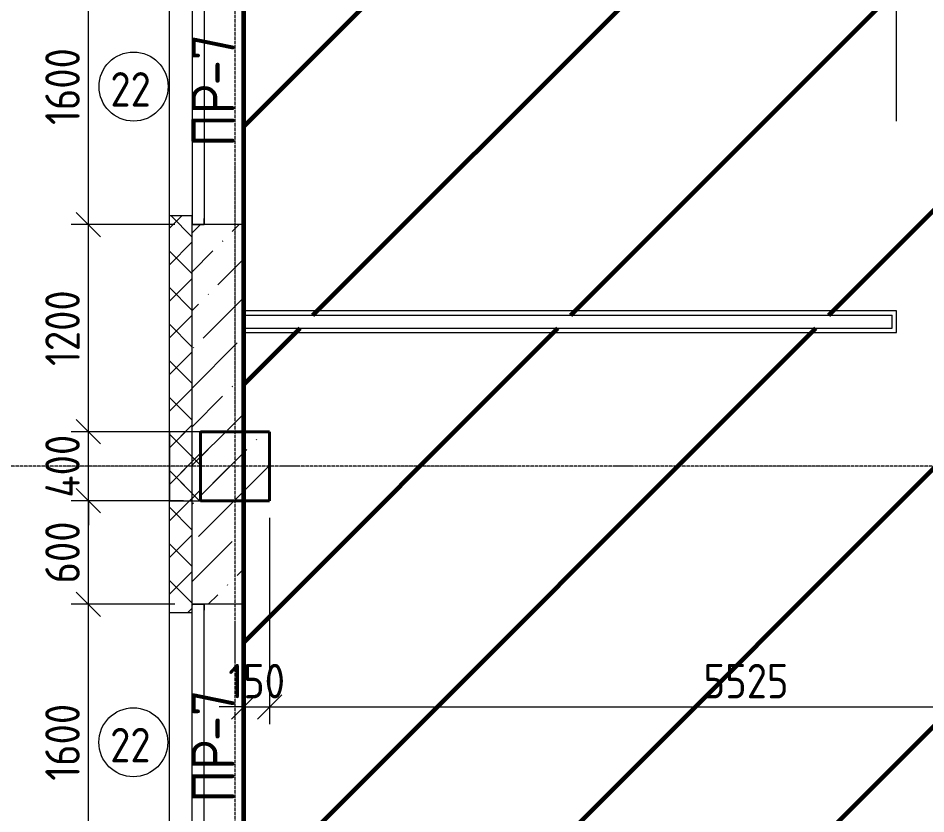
# Model space of a CAD drawing. Header units: millimetres. Extents: x -56773 to 323062, y -262288 to 76460.
# Drawn here: x -20848 to -15586, y -153607 to -148996 of the extents above; entities that cross this region are included whole.
import ezdxf

# ---------------------------------------------------------------- set-up
doc = ezdxf.new("R2010")
doc.units = ezdxf.units.MM
doc.linetypes.add('ADSK_Линия сетки', pattern=[25, 20, -2.5, 0, -2.5])
for name, color, linetype, lineweight in [('1.1)Стяжка керамзит  2 этаж', 5, 'Continuous', 60), ('3.1 Штукатурка внешн стен', 5, 'Continuous', 60), ('_ Окна', 7, 'Continuous', 18), ('Марки', 7, 'Continuous', 20), ('Марки окон', 7, 'Continuous', 20), ('Несущие колонны', 7, 'Continuous', 18), ('Окна', 7, 'Continuous', 9), ('Оси', 7, 'Continuous', 9), ('Размеры', 7, 'Continuous', 9), ('Стены внутренние', 7, 'Continuous', 18), ('Стены наружные', 7, 'Continuous', 18), ('Стены штриховка', 7, 'Continuous', 9)]:
    doc.layers.add(name, color=color, linetype=linetype, lineweight=lineweight)
doc.styles.add('GOST Common_2', font='', dxfattribs={"width": 0.9, "height": 250})
doc.styles.add('GOST Common_3', font='', dxfattribs={"width": 0.9, "height": 200})
doc.styles.get('GOST Common_2').set_extended_font_data('GOST Common')
doc.styles.get('GOST Common_3').set_extended_font_data('GOST Common')
doc.dimstyles.new('ADSK_Основной_2_0_1', dxfattribs={"dimscale": 304.8, "dimtxt": 201.142999, "dimasz": 0.463911, "dimexe": 0.328084, "dimexo": 0.328084, "dimgap": 0.164042, "dimtad": 1, "dimdec": 3, "dimrnd": 0.001, "dimdsep": 46, "dimtxsty": 'GOST Common_3', "dimblk1": 'OBLIQUE', "dimblk2": 'OBLIQUE', "dimsah": 1, "dimcen": 0.09, "dimdle": 0.328084, "dimazin": 2, "dimtfac": 1, "dimtdec": 4, "dimtix": 1, "dimtmove": 1, "dimatfit": 3, "dimfxl": 1, "dimtvp": 1, "dimtolj": 1, "dimtzin": 0, "dimlwd": 20, "dimlwe": 20, "dimarcsym": 2})
doc.dimstyles.new('ADSK_Основной_2_0_2', dxfattribs={"dimscale": 304.8, "dimtxt": 201.142999, "dimasz": 0.463911, "dimexe": 0.328084, "dimexo": 0.328084, "dimgap": 0.164042, "dimtad": 1, "dimdec": 3, "dimrnd": 0.001, "dimdsep": 46, "dimtxsty": 'GOST Common_3', "dimblk1": 'OBLIQUE', "dimblk2": 'OBLIQUE', "dimsah": 1, "dimcen": 0.09, "dimdle": 0.328084, "dimazin": 2, "dimtfac": 1, "dimtdec": 4, "dimtix": 1, "dimtmove": 0, "dimatfit": 3, "dimfxl": 1, "dimtvp": 1, "dimtolj": 1, "dimtzin": 0, "dimlwd": 20, "dimlwe": 20, "dimarcsym": 2})
pattern_1 = [(45, (9.36, -150597.75), (-106.066, 106.066), []), (135, (9.36, -150597.75), (-106.066, -106.066), [])]

# ---------------------------------------------------------------- blocks, each defined once
blk = doc.blocks.new('ADSK_КолоннаЖБ_Прямоугольная - 400x400 мм-1807142-Кладочный план 3-го этажа')
at = {"layer": 'Несущие колонны', "lineweight": 40}
for p, q in [((-200, 200), (200, 200)), ((-200, -200), (-200, 200)), ((200, 200), (200, -200)), ((200, -200), (-200, -200))]:
    blk.add_line(p, q, dxfattribs=at)
blk = doc.blocks.new('ОКНО L03 _2СТ_RS - ОК-5_1600х2000h-3556615-Кладочный план 3-го этажа')
at = {"layer": '_ Окна'}
for p, q in [((-838.1, 149), (761.9, 149)), ((-838.1, 149), (-838.1, 79)), ((-838.1, 149), (-833.1, 149)), ((-818.1, 149), (-38.1, 149)), ((-38.1, 149), (741.9, 149)), ((761.9, 149), (756.9, 149)), ((761.9, 149), (761.9, 79)), ((-838.1, 79), (761.9, 79)), ((-838.1, 79), (-803.1, 79)), ((-818.1, 79), (-38.1, 79)), ((-38.1, 79), (741.9, 79)), ((761.9, 79), (726.9, 79))]:
    blk.add_line(p, q, dxfattribs=at)
at = {"layer": 'Окна'}
blk.add_line((-888.1, -150), (811.9, -150), dxfattribs=at)
blk = doc.blocks.new('ОКНО L03 _2СТ_RS - ОК-5_1600х2000h-3556607-Кладочный план 3-го этажа')
at = {"layer": '_ Окна'}
for p, q in [((-838.1, -79), (761.9, -79)), ((-838.1, -149), (-838.1, -79)), ((-838.1, -79), (-803.1, -79)), ((-818.1, -79), (-38.1, -79)), ((-38.1, -79), (741.9, -79)), ((761.9, -79), (726.9, -79)), ((761.9, -149), (761.9, -79)), ((-838.1, -149), (761.9, -149)), ((-838.1, -149), (-833.1, -149)), ((-818.1, -149), (-38.1, -149)), ((-38.1, -149), (741.9, -149)), ((761.9, -149), (756.9, -149))]:
    blk.add_line(p, q, dxfattribs=at)
at = {"layer": 'Окна'}
blk.add_line((-888.1, 150), (811.9, 150), dxfattribs=at)
blk = doc.blocks.new('_Oblique')
at = {"color": 0, "linetype": 'ByBlock', "lineweight": -2}
blk.add_line((-0.5, -0.5), (0.5, 0.5), dxfattribs=at)
blk = doc.blocks.new('*D5127')
at = {"layer": 'Defpoints', "color": 0, "transparency": 16777216}
for p in [(-20441.2, -152392.8), (-19839.6, -152392.8), (-19839.6, -153992.8)]:
    blk.add_point(p, dxfattribs=at)
at = {"layer": 'Размеры', "color": 0, "lineweight": 20, "transparency": 16777216}
for p, q in [((-20441.2, -154092.8), (-20441.2, -152292.8)), ((-19939.6, -152392.8), (-20541.2, -152392.8)), ((-19939.6, -153992.8), (-20541.2, -153992.8))]:
    blk.add_line(p, q, dxfattribs=at)
at = {"layer": 'Размеры', "color": 0, "lineweight": 20, "transparency": 16777216, "xscale": 141.4, "yscale": 141.4, "zscale": 141.4}
for p, rotation in [((-20441.2, -152392.8), 90), ((-20441.2, -153992.8), 270)]:
    blk.add_blockref('_Oblique', p, dxfattribs=dict(at, rotation=rotation))
at = {"layer": 'Размеры', "color": 0, "lineweight": 9, "transparency": 16777216, "insert": (-20591.2, -153192.8), "char_height": 200, "width": 560.473, "attachment_point": 5, "rotation": 90, "style": 'GOST Common_3'}
blk.add_mtext('\\A1;1600', dxfattribs=at)
blk = doc.blocks.new('*D5128')
at = {"layer": 'Defpoints', "color": 0, "transparency": 16777216}
for p in [(-20441.2, -151792.8), (-19790.6, -151792.8), (-19839.6, -152392.8)]:
    blk.add_point(p, dxfattribs=at)
at = {"layer": 'Размеры', "color": 0, "lineweight": 20, "transparency": 16777216}
for p, q in [((-20441.2, -152492.8), (-20441.2, -151692.8)), ((-19890.6, -151792.8), (-20541.2, -151792.8)), ((-19939.6, -152392.8), (-20541.2, -152392.8))]:
    blk.add_line(p, q, dxfattribs=at)
at = {"layer": 'Размеры', "color": 0, "lineweight": 20, "transparency": 16777216, "xscale": 141.4, "yscale": 141.4, "zscale": 141.4}
for p, rotation in [((-20441.2, -151792.8), 90), ((-20441.2, -152392.8), 270)]:
    blk.add_blockref('_Oblique', p, dxfattribs=dict(at, rotation=rotation))
at = {"layer": 'Размеры', "color": 0, "lineweight": 9, "transparency": 16777216, "insert": (-20591.2, -152092.8), "char_height": 200, "width": 454.106, "attachment_point": 5, "rotation": 90, "style": 'GOST Common_3'}
blk.add_mtext('\\A1;600', dxfattribs=at)
blk = doc.blocks.new('*D5129')
at = {"layer": 'Defpoints', "color": 0, "transparency": 16777216}
for p in [(-20441.2, -151392.8), (-19790.6, -151392.8), (-19790.6, -151792.8)]:
    blk.add_point(p, dxfattribs=at)
at = {"layer": 'Размеры', "color": 0, "lineweight": 20, "transparency": 16777216}
for p, q in [((-20441.2, -151392.8), (-20441.2, -151251.4)), ((-19890.6, -151392.8), (-20541.2, -151392.8)), ((-20441.2, -151792.8), (-20441.2, -151392.8)), ((-19890.6, -151792.8), (-20541.2, -151792.8)), ((-20441.2, -151792.8), (-20441.2, -151934.2))]:
    blk.add_line(p, q, dxfattribs=at)
at = {"layer": 'Размеры', "color": 0, "lineweight": 20, "transparency": 16777216, "xscale": 141.4, "yscale": 141.4, "zscale": 141.4}
for p, rotation in [((-20441.2, -151392.8), 270), ((-20441.2, -151792.8), 90)]:
    blk.add_blockref('_Oblique', p, dxfattribs=dict(at, rotation=rotation))
at = {"layer": 'Размеры', "color": 0, "lineweight": 9, "transparency": 16777216, "insert": (-20591.2, -151592.8), "char_height": 200, "width": 474.561, "attachment_point": 5, "rotation": 90, "style": 'GOST Common_3'}
blk.add_mtext('\\A1;400', dxfattribs=at)
blk = doc.blocks.new('*D5130')
at = {"layer": 'Defpoints', "color": 0, "transparency": 16777216}
for p in [(-20441.2, -150192.8), (-19839.6, -150192.8), (-19790.6, -151392.8)]:
    blk.add_point(p, dxfattribs=at)
at = {"layer": 'Размеры', "color": 0, "lineweight": 20, "transparency": 16777216}
for p, q in [((-20441.2, -151492.8), (-20441.2, -150092.8)), ((-19939.6, -150192.8), (-20541.2, -150192.8)), ((-19890.6, -151392.8), (-20541.2, -151392.8))]:
    blk.add_line(p, q, dxfattribs=at)
at = {"layer": 'Размеры', "color": 0, "lineweight": 20, "transparency": 16777216, "xscale": 141.4, "yscale": 141.4, "zscale": 141.4}
for p, rotation in [((-20441.2, -150192.8), 90), ((-20441.2, -151392.8), 270)]:
    blk.add_blockref('_Oblique', p, dxfattribs=dict(at, rotation=rotation))
at = {"layer": 'Размеры', "color": 0, "lineweight": 9, "transparency": 16777216, "insert": (-20591.2, -150792.8), "char_height": 200, "width": 560.473, "attachment_point": 5, "rotation": 90, "style": 'GOST Common_3'}
blk.add_mtext('\\A1;1200', dxfattribs=at)
blk = doc.blocks.new('*D5131')
at = {"layer": 'Defpoints', "color": 0, "transparency": 16777216}
for p in [(-20441.2, -148592.8), (-19839.6, -148592.8), (-19839.6, -150192.8)]:
    blk.add_point(p, dxfattribs=at)
at = {"layer": 'Размеры', "color": 0, "lineweight": 20, "transparency": 16777216}
for p, q in [((-20441.2, -150292.8), (-20441.2, -148492.8)), ((-19939.6, -148592.8), (-20541.2, -148592.8)), ((-19939.6, -150192.8), (-20541.2, -150192.8))]:
    blk.add_line(p, q, dxfattribs=at)
at = {"layer": 'Размеры', "color": 0, "lineweight": 20, "transparency": 16777216, "xscale": 141.4, "yscale": 141.4, "zscale": 141.4}
for p, rotation in [((-20441.2, -148592.8), 90), ((-20441.2, -150192.8), 270)]:
    blk.add_blockref('_Oblique', p, dxfattribs=dict(at, rotation=rotation))
at = {"layer": 'Размеры', "color": 0, "lineweight": 9, "transparency": 16777216, "insert": (-20591.2, -149392.8), "char_height": 200, "width": 560.473, "attachment_point": 5, "rotation": 90, "style": 'GOST Common_3'}
blk.add_mtext('\\A1;1600', dxfattribs=at)
blk = doc.blocks.new('*D5618')
at = {"layer": 'Defpoints', "color": 0, "transparency": 16777216}
for p in [(-19540.6, -148625.8), (-15755.6, -148725.8), (-15755.6, -149692.8)]:
    blk.add_point(p, dxfattribs=at)
at = {"layer": 'Размеры', "color": 0, "lineweight": 20, "transparency": 16777216}
for p, q in [((-15755.6, -149592.8), (-15755.6, -148625.8)), ((-19640.6, -148725.8), (-15655.6, -148725.8)), ((-19540.6, -148725.8), (-19540.6, -148825.8))]:
    blk.add_line(p, q, dxfattribs=at)
at = {"layer": 'Размеры', "color": 0, "lineweight": 20, "transparency": 16777216, "xscale": 141.4, "yscale": 141.4, "zscale": 141.4, "rotation": 180}
blk.add_blockref('_Oblique', (-19540.6, -148725.8), dxfattribs=at)
at = {"layer": 'Размеры', "color": 0, "lineweight": 20, "transparency": 16777216, "xscale": 141.4, "yscale": 141.4, "zscale": 141.4}
blk.add_blockref('_Oblique', (-15755.6, -148725.8), dxfattribs=at)
at = {"layer": 'Размеры', "color": 0, "lineweight": 9, "transparency": 16777216, "insert": (-17648.1, -148575.8), "char_height": 200, "width": 605.475, "attachment_point": 5, "style": 'GOST Common_3'}
blk.add_mtext('\\A1;3785', dxfattribs=at)
blk = doc.blocks.new('*D5619')
at = {"layer": 'Defpoints', "color": 0, "transparency": 16777216}
for p in [(-14755.6, -148725.8), (-15755.6, -149692.8), (-14755.6, -149692.8)]:
    blk.add_point(p, dxfattribs=at)
at = {"layer": 'Размеры', "color": 0, "lineweight": 20, "transparency": 16777216}
for p, q in [((-15755.6, -149592.8), (-15755.6, -148625.8)), ((-14755.6, -149592.8), (-14755.6, -148625.8)), ((-15855.6, -148725.8), (-14655.6, -148725.8))]:
    blk.add_line(p, q, dxfattribs=at)
at = {"layer": 'Размеры', "color": 0, "lineweight": 20, "transparency": 16777216, "xscale": 141.4, "yscale": 141.4, "zscale": 141.4, "rotation": 180}
blk.add_blockref('_Oblique', (-15755.6, -148725.8), dxfattribs=at)
at = {"layer": 'Размеры', "color": 0, "lineweight": 20, "transparency": 16777216, "xscale": 141.4, "yscale": 141.4, "zscale": 141.4}
blk.add_blockref('_Oblique', (-14755.6, -148725.8), dxfattribs=at)
at = {"layer": 'Размеры', "color": 0, "lineweight": 9, "transparency": 16777216, "insert": (-15255.6, -148575.8), "char_height": 200, "width": 560.473, "attachment_point": 5, "style": 'GOST Common_3'}
blk.add_mtext('\\A1;1000', dxfattribs=at)
blk = doc.blocks.new('*D5622')
at = {"layer": 'Defpoints', "color": 0, "transparency": 16777216}
for p in [(-19390.6, -151792.8), (-19540.6, -152888.3), (-19390.6, -152988.2)]:
    blk.add_point(p, dxfattribs=at)
at = {"layer": 'Размеры', "color": 0, "lineweight": 20, "transparency": 16777216}
for p, q in [((-19390.6, -151892.8), (-19390.6, -153088.2)), ((-19540.6, -152988.2), (-19682, -152988.2)), ((-19540.6, -152988.2), (-19390.6, -152988.2)), ((-19540.6, -152988.3), (-19540.6, -153088.2)), ((-19390.6, -152988.2), (-19249.2, -152988.2))]:
    blk.add_line(p, q, dxfattribs=at)
at = {"layer": 'Размеры', "color": 0, "lineweight": 20, "transparency": 16777216, "xscale": 141.4, "yscale": 141.4, "zscale": 141.4}
blk.add_blockref('_Oblique', (-19540.6, -152988.2), dxfattribs=at)
at = {"layer": 'Размеры', "color": 0, "lineweight": 20, "transparency": 16777216, "xscale": 141.4, "yscale": 141.4, "zscale": 141.4, "rotation": 180}
blk.add_blockref('_Oblique', (-19390.6, -152988.2), dxfattribs=at)
at = {"layer": 'Размеры', "color": 0, "lineweight": 9, "transparency": 16777216, "insert": (-19465.6, -152838.2), "char_height": 200, "width": 409.104, "attachment_point": 5, "style": 'GOST Common_3'}
blk.add_mtext('\\A1;150', dxfattribs=at)
blk = doc.blocks.new('*D5623')
at = {"layer": 'Defpoints', "color": 0, "transparency": 16777216}
for p in [(-19390.6, -151792.8), (-13865.6, -152567.8), (-13865.6, -152988.2)]:
    blk.add_point(p, dxfattribs=at)
at = {"layer": 'Размеры', "color": 0, "lineweight": 20, "transparency": 16777216}
for p, q in [((-19390.6, -151892.8), (-19390.6, -153088.2)), ((-13865.6, -152667.8), (-13865.6, -153088.2)), ((-19490.6, -152988.2), (-13765.6, -152988.2))]:
    blk.add_line(p, q, dxfattribs=at)
at = {"layer": 'Размеры', "color": 0, "lineweight": 20, "transparency": 16777216, "xscale": 141.4, "yscale": 141.4, "zscale": 141.4, "rotation": 180}
blk.add_blockref('_Oblique', (-19390.6, -152988.2), dxfattribs=at)
at = {"layer": 'Размеры', "color": 0, "lineweight": 20, "transparency": 16777216, "xscale": 141.4, "yscale": 141.4, "zscale": 141.4}
blk.add_blockref('_Oblique', (-13865.6, -152988.2), dxfattribs=at)
at = {"layer": 'Размеры', "color": 0, "lineweight": 9, "transparency": 16777216, "insert": (-16628.1, -152838.2), "char_height": 200, "width": 605.475, "attachment_point": 5, "style": 'GOST Common_3'}
blk.add_mtext('\\A1;5525', dxfattribs=at)
blk = doc.blocks.new('М_окна1 - Маркировка типоразмера-1510237-Кладочный план 3-го этажа')
at = {"layer": 'Марки окон'}
blk.add_circle((0, 0), 2, dxfattribs=at)

msp = doc.modelspace()

# ---------------------------------------------------------------- hatches: boundary and pattern name
at = {"layer": '1.1)Стяжка керамзит  2 этаж', "transparency": 33554687}
h = msp.add_hatch(dxfattribs=at)
h.set_pattern_fill('ANSI31', color=5, scale=333)
h.paths.add_polyline_path([(-11060.9949, -147720.3127), (-13015.6385, -147720.3127), (-13015.6385, -148492.7816), (-13140.6385, -148492.7816), (-13140.6385, -148367.7816), (-13865.6385, -148367.7816), (-13865.6385, -147720.3127), (-19540.6385, -147720.3127), (-19540.6385, -148592.7816), (-19540.6385, -150192.7816), (-19540.6385, -150717.7816), (-15755.6385, -150717.7816), (-15755.6385, -150792.7816), (-19540.6385, -150792.7816), (-19540.6385, -150817.7816), (-19540.6385, -151392.7816), (-19390.6385, -151392.7816), (-19390.6385, -151792.7816), (-19540.6385, -151792.7816), (-19540.6385, -152392.7816), (-19540.6385, -153992.7816), (-19540.6385, -154217.7816), (-15690.6385, -154217.7816), (-15690.6385, -154342.7816), (-19540.6385, -154342.7816), (-19540.6385, -157392.7816), (-19390.6385, -157392.7816), (-19390.6385, -157542.7816), (-18790.6385, -157542.7816), (-17190.6385, -157542.7816), (-15990.6385, -157542.7816), (-14390.6385, -157542.7816), (-13865.6385, -157542.7816), (-13865.6385, -156292.7816), (-13140.6385, -156292.7816), (-13140.6385, -156167.7816), (-13015.6385, -156167.7816), (-13015.6385, -157542.7816), (-12190.6385, -157542.7816), (-11060.9949, -157542.7816)])
h.paths.add_polyline_path([(-13865.6385, -152567.7816), (-13865.6385, -150817.7816), (-14755.6385, -150817.7816), (-14755.6385, -150692.7816), (-13865.6385, -150692.7816), (-13865.6385, -149817.7816), (-13140.6385, -149817.7816), (-13140.6385, -149692.7816), (-13015.6385, -149692.7816), (-13015.6385, -152692.7816), (-13140.6385, -152692.7816), (-13140.6385, -152567.7816)], flags=16)
h.paths.add_polyline_path([(-14730.6385, -150717.7816), (-13840.6385, -150717.7816), (-13840.6385, -150692.7816), (-13865.6385, -150692.7816)], flags=0)
h.paths.add_polyline_path([(-13115.6385, -152667.7816), (-13115.6385, -152542.7816), (-13140.6385, -152542.7816), (-13140.6385, -152567.7816)], flags=0)
h.paths.add_polyline_path([(-13790.6385, -152492.7816), (-13790.6385, -150867.7816), (-13790.6385, -150842.7816), (-13140.6385, -150842.7816), (-13140.6385, -152492.7816)], flags=0)
h.paths.add_polyline_path([(-13390.6385, -151792.7816), (-13790.6385, -151792.7816), (-13790.6385, -151392.7816), (-13390.6385, -151392.7816)], flags=0)
h.paths.add_polyline_path([(-14690.6385, -154217.7816), (-13865.6385, -154217.7816), (-13865.6385, -154017.7816), (-13140.6385, -154017.7816), (-13140.6385, -153892.7816), (-13015.6385, -153892.7816), (-13015.6385, -154967.7816), (-13140.6385, -154967.7816), (-13140.6385, -154842.7816), (-13865.6385, -154842.7816), (-13865.6385, -154342.7816), (-14690.6385, -154342.7816)], flags=16)
h.paths.add_polyline_path([(-14665.6385, -154242.7816), (-13840.6385, -154242.7816), (-13840.6385, -154217.7816), (-13865.6385, -154217.7816)], flags=0)
h.paths.add_polyline_path([(-14730.6385, -150792.7816), (-13840.6385, -150792.7816), (-13840.6385, -150817.7816), (-13865.6385, -150817.7816)], flags=0)
h.paths.add_polyline_path([(-13115.6385, -154942.7816), (-13115.6385, -154817.7816), (-13140.6385, -154817.7816), (-13140.6385, -154842.7816)], flags=0)
h.paths.add_polyline_path([(-13790.6385, -154092.7816), (-13140.6385, -154092.7816), (-13140.6385, -154767.7816), (-13790.6385, -154767.7816)], flags=0)
h.paths.add_polyline_path([(-13790.6385, -150792.7816), (-13790.6385, -149892.7816), (-13140.6385, -149892.7816), (-13140.6385, -150792.7816)], flags=0)
at = {"layer": 'Несущие колонны', "lineweight": 9}
h = msp.add_hatch(dxfattribs=at)
h.set_pattern_fill('FP_1', color=256, style=0, pattern_type=2)
h.set_pattern_definition([(45, (9.36, -150597.75), (-224.5064, 224.5064), []), (45, (233.87, -150597.75), (-224.5064, 224.5064), [396.875, -79.375, 3.353, -76.022])])
h.paths.add_polyline_path([(-19790.6385, -151792.7816), (-19390.6385, -151792.7816), (-19390.6385, -151392.7816), (-19790.6385, -151392.7816), (-19790.6385, -151775.6879)])
at = {"layer": 'Стены внутренние', "lineweight": 9}
h = msp.add_hatch(dxfattribs=at)
h.set_pattern_fill('FP_2', color=256, style=0, pattern_type=2)
h.set_pattern_definition([(45, (9.36, -150597.75), (84.1895, 308.696), [396.875, -79.375, 3.353, -76.022])])
h.paths.add_polyline_path([(-19790.6385, -157392.7816), (-19540.6385, -157392.7816), (-19540.6385, -153992.7816), (-19839.6385, -153992.7816), (-19840.6385, -157392.7816)])
h.paths.add_polyline_path([(-19840.6385, -152442.7816), (-19839.6385, -152442.7816), (-19839.6385, -152392.7816), (-19540.6385, -152392.7816), (-19540.6385, -150192.7816), (-19839.6385, -150192.7816), (-19840.6385, -151775.6879)])
h.paths.add_polyline_path([(-19839.6385, -148642.7816), (-19839.6385, -148592.7816), (-19540.6385, -148592.7816), (-19540.6385, -146392.7816), (-19839.6385, -146392.7816), (-19840.6385, -148642.7816)])
h.paths.add_polyline_path([(-19839.6385, -144842.7816), (-19839.6385, -144792.7816), (-19540.6385, -144792.7816), (-19540.6385, -143592.7816), (-19839.6385, -143592.7816), (-19840.6385, -144842.7816)])
h.paths.add_polyline_path([(-19840.6385, -142042.7816), (-19839.6385, -142042.7816), (-19839.6385, -141992.7816), (-19540.6385, -141992.7816), (-19540.6385, -139592.7816), (-19840.6385, -139592.7816), (-19840.6385, -140879.5231)])
at = {"layer": 'Стены наружные', "lineweight": 9}
h = msp.add_hatch(dxfattribs=at)
h.set_pattern_fill('FP_4', color=256, style=0, pattern_type=2)
h.set_pattern_definition(pattern_1)
h.paths.add_polyline_path([(-19840.6385, -157792.7816), (-19840.6385, -153942.7816), (-19970.6385, -153942.7816), (-19970.6385, -157792.7816)])
h.paths.add_polyline_path([(-19970.6385, -152442.7816), (-19840.6385, -152442.7816), (-19840.6385, -150142.7816), (-19970.6385, -150142.7816), (-19970.6385, -151775.6879)])
h.paths.add_polyline_path([(-19970.6385, -148642.7816), (-19840.6385, -148642.7816), (-19840.6385, -146342.7816), (-19970.6385, -146342.7816)])
h.paths.add_polyline_path([(-19970.6385, -144842.7816), (-19840.6385, -144842.7816), (-19840.6385, -143542.7816), (-19970.6385, -143542.7816), (-19970.6385, -143603.5643)])
h.paths.add_polyline_path([(-19970.6385, -142042.7816), (-19840.6385, -142042.7816), (-19840.6385, -139772.7816), (-19970.6385, -139772.7816), (-19970.6385, -140879.5231)])
h = msp.add_hatch(dxfattribs=at)
h.set_pattern_fill('FP_4', color=256, style=0, pattern_type=2)
h.set_pattern_definition(pattern_1)
h.paths.add_polyline_path([(-19970.6385, -151792.7816), (-19790.6385, -151792.7816), (-19790.6385, -151392.7816), (-19970.6385, -151392.7816), (-19970.6385, -151775.6879)])

# ---------------------------------------------------------------- linework, layer by layer
at = {"layer": '3.1 Штукатурка внешн стен'}
msp.add_lwpolyline([(-19390.6385, -157542.7816), (-19540.6385, -157542.7816), (-19540.6385, -139867.7816)], dxfattribs=at)
at = {"layer": 'Несущие колонны', "lineweight": 9}
for p, q in [((-19390.6385, -151392.7816), (-19790.6385, -151392.7816)), ((-19790.6385, -151392.7816), (-19790.6385, -151792.7816)), ((-19390.6385, -151792.7816), (-19390.6385, -151392.7816)), ((-19790.6385, -151792.7816), (-19390.6385, -151792.7816))]:
    msp.add_line(p, q, dxfattribs=at)
at = {"layer": 'Оси', "linetype": 'ADSK_Линия сетки', "lineweight": 5}
for p, q in [((-19590.6385, -161571.6329), (-19590.6385, -126096.8365)), ((62587.9153, -151592.7816), (-25230.7352, -151592.7816))]:
    msp.add_line(p, q, dxfattribs=at)
at = {"layer": 'Стены внутренние', "lineweight": 5}
for p, q in [((-19540.6385, -148592.7816), (-19540.6385, -150192.7816)), ((-19840.6385, -150142.7816), (-19839.6385, -150142.7816)), ((-19839.6385, -150192.7816), (-19839.6385, -150142.7816)), ((-19540.6385, -150192.7816), (-19839.6385, -150192.7816)), ((-19540.6385, -150192.7816), (-19540.6385, -150692.7816)), ((-15755.6385, -150692.7816), (-19540.6385, -150692.7816)), ((-15755.6385, -150817.7816), (-15755.6385, -150692.7816)), ((-19540.6385, -150817.7816), (-19540.6385, -152392.7816)), ((-19540.6385, -150817.7816), (-15755.6385, -150817.7816)), ((-19839.6385, -152442.7816), (-19839.6385, -152392.7816)), ((-19540.6385, -152392.7816), (-19839.6385, -152392.7816)), ((-19540.6385, -152392.7816), (-19540.6385, -153992.7816)), ((-19840.6385, -152442.7816), (-19839.6385, -152442.7816))]:
    msp.add_line(p, q, dxfattribs=at)
at = {"layer": 'Стены наружные', "lineweight": 9}
for p, q in [((-19970.6385, -150142.7816), (-19970.6385, -148642.7816)), ((-19970.6385, -152442.7816), (-19970.6385, -150142.7816)), ((-19840.6385, -150142.7816), (-19970.6385, -150142.7816)), ((-19790.6385, -151392.7816), (-19970.6385, -151392.7816)), ((-19970.6385, -151392.7816), (-19970.6385, -151792.7816)), ((-19790.6385, -151792.7816), (-19790.6385, -151392.7816)), ((-19970.6385, -151792.7816), (-19790.6385, -151792.7816)), ((-19970.6385, -153942.7816), (-19970.6385, -152442.7816)), ((-19840.6385, -152442.7816), (-19970.6385, -152442.7816))]:
    msp.add_line(p, q, dxfattribs=at)
at = {"layer": 'Стены штриховка', "lineweight": 9}
for p, q in [((-19840.6385, -150142.7816), (-19840.6385, -152442.7816)), ((-19540.6385, -150692.7816), (-19540.6385, -150817.7816)), ((-19540.6385, -150717.7816), (-15780.6385, -150717.7816)), ((-15780.6385, -150792.7816), (-15780.6385, -150717.7816)), ((-19540.6385, -150792.7816), (-15780.6385, -150792.7816))]:
    msp.add_line(p, q, dxfattribs=at)

# ---------------------------------------------------------------- block references
at = {"layer": 'Марки окон', "lineweight": 5, "xscale": 99.99999999999993, "yscale": 99.99999999999993, "zscale": 99.99999999999993}
for p in [(-20179.1406, -149392.7816), (-20180.6385, -153192.7816)]:
    msp.add_blockref('М_окна1 - Маркировка типоразмера-1510237-Кладочный план 3-го этажа', p, dxfattribs=at)
at = {"layer": 'Несущие колонны', "lineweight": 40, "rotation": 89.9999999999999}
msp.add_blockref('ADSK_КолоннаЖБ_Прямоугольная - 400x400 мм-1807142-Кладочный план 3-го этажа', (-19590.6385, -151592.7816), dxfattribs=at)
at = {"layer": 'Окна', "rotation": 269.9999999999997}
msp.add_blockref('ОКНО L03 _2СТ_RS - ОК-5_1600х2000h-3556607-Кладочный план 3-го этажа', (-19690.6385, -149430.8816), dxfattribs=at)
at = {"layer": 'Окна', "lineweight": 5, "rotation": 89.99999999999972}
msp.add_blockref('ОКНО L03 _2СТ_RS - ОК-5_1600х2000h-3556615-Кладочный план 3-го этажа', (-19690.6385, -153154.6816), dxfattribs=at)

# ---------------------------------------------------------------- texts
at = {"layer": 'Марки', "lineweight": 9, "char_height": 250, "attachment_point": 1, "rotation": 90, "style": 'GOST Common_2'}
for s, insert, width in [('-7', (-19843.1196, -149385.525), 389.620125), ('ПР', (-19843.1196, -149742.7125), 432.91125), ('-7', (-19843.1196, -153185.525), 389.620125), ('ПР', (-19843.1196, -153542.7125), 432.91125)]:
    msp.add_mtext(s, dxfattribs=dict(at, insert=insert, width=width))
at = {"layer": 'Марки окон', "lineweight": 5, "char_height": 200, "width": 317.46825, "attachment_point": 1, "style": 'GOST Common_3'}
for insert in [(-20313.698, -149308.9963), (-20315.1959, -153108.9963)]:
    msp.add_mtext('22', dxfattribs=dict(at, insert=insert))

# ---------------------------------------------------------------- dimensions: what is measured, and where the dimension line sits
at = {"layer": 'Размеры', "lineweight": 9}
for base, p1, p2, override, picture, middle in [((-15755.6385, -148725.8062), (-19540.6385, -148625.8213), (-15755.6385, -149692.7816), {"dimpost": '<>', "dimfxl": 3932.509292}, '*D5618', (-17648.1385, -148575.8062)), ((-14755.6385, -148725.8062), (-15755.6385, -149692.7816), (-14755.6385, -149692.7816), {"dimpost": '<>', "dimfxl": 1000}, '*D5619', (-15255.6385, -148575.8062)), ((-19390.6385, -152988.2411), (-19540.6385, -152888.2562), (-19390.6385, -151792.7816), {"dimpost": '<>', "dimfxl": 1105.696385}, '*D5622', (-19465.6385, -152838.2411)), ((-13865.6385, -152988.2411), (-19390.6385, -151792.7816), (-13865.6385, -152567.7816), {"dimpost": '<>', "dimfxl": 5579.090428}, '*D5623', (-16628.1385, -152838.2411))]:
    dim = msp.add_linear_dim(base=base, p1=p1, p2=p2, dimstyle='ADSK_Основной_2_0_2', override=override, dxfattribs=at)
    dim.commit()
    dim.dimension.update_dxf_attribs({"geometry": picture, "text_midpoint": middle})
for base, p1, p2, override, picture, middle in [((-20441.2354, -148592.7816), (-19839.6385, -150192.7816), (-19839.6385, -148592.7816), {"dimpost": '<>', "dimfxl": 1600}, '*D5131', (-20591.2354, -149392.7816)), ((-20441.2354, -150192.7816), (-19790.6385, -151392.7816), (-19839.6385, -150192.7816), {"dimpost": '<>', "dimfxl": 1201}, '*D5130', (-20591.2354, -150792.7816)), ((-20441.2354, -151392.7816), (-19790.6385, -151792.7816), (-19790.6385, -151392.7816), {"dimpost": '<>', "dimfxl": 400}, '*D5129', (-20591.2354, -151592.7816)), ((-20441.2354, -151792.7816), (-19839.6385, -152392.7816), (-19790.6385, -151792.7816), {"dimpost": '<>', "dimfxl": 601.997508}, '*D5128', (-20591.2354, -152092.7816)), ((-20441.2354, -152392.7816), (-19839.6385, -153992.7816), (-19839.6385, -152392.7816), {"dimpost": '<>', "dimfxl": 1600}, '*D5127', (-20591.2354, -153192.7816))]:
    dim = msp.add_linear_dim(base=base, p1=p1, p2=p2, angle=90, dimstyle='ADSK_Основной_2_0_1', override=override, dxfattribs=at)
    dim.commit()
    dim.dimension.update_dxf_attribs({"geometry": picture, "text_midpoint": middle})

doc.saveas('drawing.dxf')
